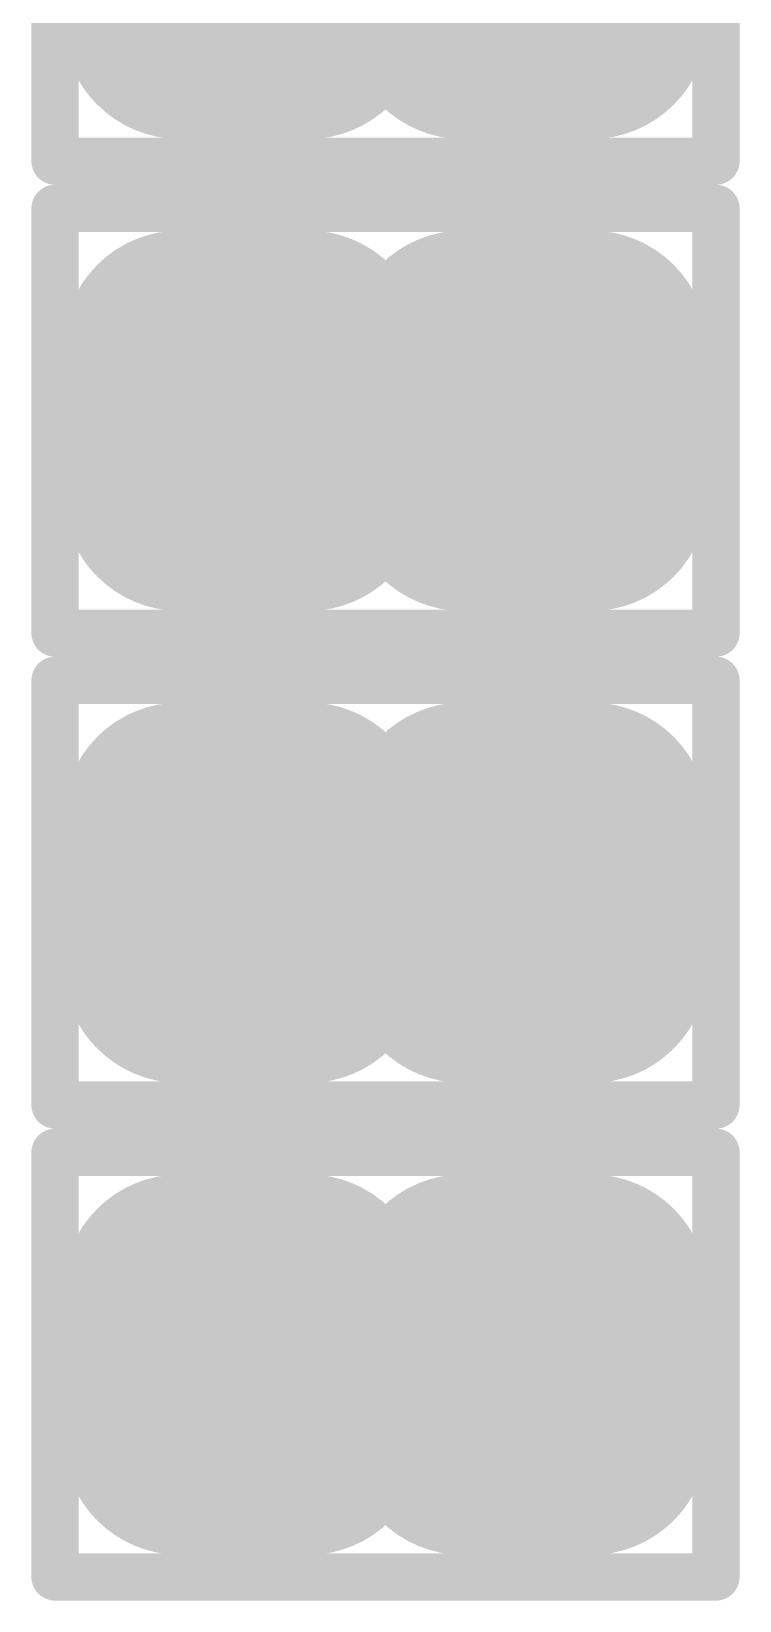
# Model space of a CAD drawing. Header units: millimetres. Extents: x 169 to 355, y 129 to 253.
# Drawn here: x 188.95 to 189.7, y 149.1 to 150.763 of the extents above; entities that cross this region are included whole.
import ezdxf

# ---------------------------------------------------------------- set-up
doc = ezdxf.new("R2010")
doc.units = ezdxf.units.MM
for name, color, linetype in [('BottomLayer', 5, 'Continuous'), ('BottomPaste', 16, 'Continuous'), ('BottomSolder', 6, 'Continuous'), ('Mechanical1', 6, 'Continuous'), ('Mechanical15', 56, 'Continuous')]:
    doc.layers.add(name, color=color, linetype=linetype)

# ---------------------------------------------------------------- blocks, each defined once
blk = doc.blocks.new('R01005_B_450')
at = {"layer": 'BottomLayer', "const_width": 0.0225}
for points in [[(-0.2287, 0.0775, 1), (-0.2063, 0.0775, 1)], [(-0.0937, 0.0775, 1), (-0.0712, 0.0775, 1)], [(0.0712, 0.0775, 1), (0.0937, 0.0775, 1)], [(0.2063, 0.0775, 1), (0.2287, 0.0775, 1)], [(-0.2287, -0.0775, 1), (-0.2063, -0.0775, 1)], [(-0.0937, -0.0775, 1), (-0.0712, -0.0775, 1)], [(0.0712, -0.0775, 1), (0.0937, -0.0775, 1)], [(0.2063, -0.0775, 1), (0.2287, -0.0775, 1)]]:
    blk.add_lwpolyline(points, format="xyb", close=True, dxfattribs=at)
at = {"layer": 'BottomLayer'}
for points in [[(-0.0825, -0.1), (-0.0825, 0.1), (-0.2175, -0.1), (-0.2175, 0.1)], [(0.2175, -0.1), (0.2175, 0.1), (0.0825, -0.1), (0.0825, 0.1)], [(-0.06, -0.0775), (-0.06, 0.0775), (-0.24, -0.0775), (-0.24, 0.0775)], [(0.24, -0.0775), (0.24, 0.0775), (0.06, -0.0775), (0.06, 0.0775)]]:
    blk.add_solid(points, dxfattribs=at)
at = {"layer": 'BottomPaste', "const_width": 0.0225}
for points in [[(-0.2287, 0.0775, 1), (-0.2063, 0.0775, 1)], [(-0.0937, 0.0775, 1), (-0.0712, 0.0775, 1)], [(0.0712, 0.0775, 1), (0.0937, 0.0775, 1)], [(0.2063, 0.0775, 1), (0.2287, 0.0775, 1)], [(-0.2287, -0.0775, 1), (-0.2063, -0.0775, 1)], [(-0.0937, -0.0775, 1), (-0.0712, -0.0775, 1)], [(0.0712, -0.0775, 1), (0.0937, -0.0775, 1)], [(0.2063, -0.0775, 1), (0.2287, -0.0775, 1)]]:
    blk.add_lwpolyline(points, format="xyb", close=True, dxfattribs=at)
at = {"layer": 'BottomPaste'}
for points in [[(-0.0825, -0.1), (-0.0825, 0.1), (-0.2175, -0.1), (-0.2175, 0.1)], [(0.2175, -0.1), (0.2175, 0.1), (0.0825, -0.1), (0.0825, 0.1)], [(-0.06, -0.0775), (-0.06, 0.0775), (-0.24, -0.0775), (-0.24, 0.0775)], [(0.24, -0.0775), (0.24, 0.0775), (0.06, -0.0775), (0.06, 0.0775)]]:
    blk.add_solid(points, dxfattribs=at)
at = {"layer": 'BottomSolder', "const_width": 0.1241}
for points in [[(-0.2795, 0.0775, 1), (-0.1555, 0.0775, 1)], [(-0.1445, 0.0775, 1), (-0.0204, 0.0775, 1)], [(0.0204, 0.0775, 1), (0.1445, 0.0775, 1)], [(0.1555, 0.0775, 1), (0.2795, 0.0775, 1)], [(-0.2795, -0.0775, 1), (-0.1555, -0.0775, 1)], [(-0.1445, -0.0775, 1), (-0.0204, -0.0775, 1)], [(0.0204, -0.0775, 1), (0.1445, -0.0775, 1)], [(0.1555, -0.0775, 1), (0.2795, -0.0775, 1)]]:
    blk.add_lwpolyline(points, format="xyb", close=True, dxfattribs=at)
at = {"layer": 'BottomSolder'}
for points in [[(-0.0825, -0.2016), (-0.0825, 0.2016), (-0.2175, -0.2016), (-0.2175, 0.2016)], [(0.2175, -0.2016), (0.2175, 0.2016), (0.0825, -0.2016), (0.0825, 0.2016)], [(0.0416, -0.0775), (0.0416, 0.0775), (-0.3416, -0.0775), (-0.3416, 0.0775)], [(0.3416, -0.0775), (0.3416, 0.0775), (-0.0416, -0.0775), (-0.0416, 0.0775)]]:
    blk.add_solid(points, dxfattribs=at)
at = {"layer": 'Mechanical1', "const_width": 0.05}
for points in [[(-0.1999, 0.0999), (-0.1999, -0.1001)], [(0.2001, 0.0999), (-0.1999, 0.0999)], [(0.2001, 0.0999), (0.2001, -0.1001)], [(0.2001, -0.1001), (-0.1999, -0.1001)]]:
    blk.add_lwpolyline(points, dxfattribs=at)
at = {"layer": 'Mechanical1', "const_width": 0.025}
for points in [[(-0.2124, 0.0999, 1), (-0.1874, 0.0999, 1)], [(-0.2124, 0.0999, 1), (-0.1874, 0.0999, 1)], [(0.1876, 0.0999, 1), (0.2126, 0.0999, 1)], [(0.1876, 0.0999, 1), (0.2126, 0.0999, 1)], [(-0.2124, -0.1001, 1), (-0.1874, -0.1001, 1)], [(-0.2124, -0.1001, 1), (-0.1874, -0.1001, 1)], [(0.1876, -0.1001, 1), (0.2126, -0.1001, 1)], [(0.1876, -0.1001, 1), (0.2126, -0.1001, 1)]]:
    blk.add_lwpolyline(points, format="xyb", close=True, dxfattribs=at)
at = {"layer": 'Mechanical15', "const_width": 0.05}
for points in [[(-0.35, 0.225), (-0.35, -0.225)], [(0.35, 0.225), (-0.35, 0.225)], [(0.35, 0.225), (0.35, -0.225)], [(0, 0.125), (0, -0.125)], [(0.15, 0), (-0.15, 0)], [(0.35, -0.225), (-0.35, -0.225)]]:
    blk.add_lwpolyline(points, dxfattribs=at)
at = {"layer": 'Mechanical15', "const_width": 0.025}
for points in [[(-0.3625, 0.225, 1), (-0.3375, 0.225, 1)], [(-0.3625, 0.225, 1), (-0.3375, 0.225, 1)], [(0.3375, 0.225, 1), (0.3625, 0.225, 1)], [(0.3375, 0.225, 1), (0.3625, 0.225, 1)], [(-0.0125, 0.125, 1), (0.0125, 0.125, 1)], [(-0.1625, 0, 1), (-0.1375, 0, 1)], [(0.1375, 0, 1), (0.1625, 0, 1)], [(-0.0125, -0.125, 1), (0.0125, -0.125, 1)], [(-0.3625, -0.225, 1), (-0.3375, -0.225, 1)], [(-0.3625, -0.225, 1), (-0.3375, -0.225, 1)], [(0.3375, -0.225, 1), (0.3625, -0.225, 1)], [(0.3375, -0.225, 1), (0.3625, -0.225, 1)]]:
    blk.add_lwpolyline(points, format="xyb", close=True, dxfattribs=at)
blk = doc.blocks.new('R01005_B_451')
at = {"layer": 'BottomLayer', "const_width": 0.0225}
for points in [[(-0.2287, 0.0775, 1), (-0.2063, 0.0775, 1)], [(-0.0937, 0.0775, 1), (-0.0712, 0.0775, 1)], [(0.0712, 0.0775, 1), (0.0937, 0.0775, 1)], [(0.2063, 0.0775, 1), (0.2287, 0.0775, 1)], [(-0.2287, -0.0775, 1), (-0.2063, -0.0775, 1)], [(-0.0937, -0.0775, 1), (-0.0712, -0.0775, 1)], [(0.0712, -0.0775, 1), (0.0937, -0.0775, 1)], [(0.2063, -0.0775, 1), (0.2287, -0.0775, 1)]]:
    blk.add_lwpolyline(points, format="xyb", close=True, dxfattribs=at)
at = {"layer": 'BottomLayer'}
for points in [[(-0.0825, -0.1), (-0.0825, 0.1), (-0.2175, -0.1), (-0.2175, 0.1)], [(0.2175, -0.1), (0.2175, 0.1), (0.0825, -0.1), (0.0825, 0.1)], [(-0.06, -0.0775), (-0.06, 0.0775), (-0.24, -0.0775), (-0.24, 0.0775)], [(0.24, -0.0775), (0.24, 0.0775), (0.06, -0.0775), (0.06, 0.0775)]]:
    blk.add_solid(points, dxfattribs=at)
at = {"layer": 'BottomPaste', "const_width": 0.0225}
for points in [[(-0.2287, 0.0775, 1), (-0.2063, 0.0775, 1)], [(-0.0937, 0.0775, 1), (-0.0712, 0.0775, 1)], [(0.0712, 0.0775, 1), (0.0937, 0.0775, 1)], [(0.2063, 0.0775, 1), (0.2287, 0.0775, 1)], [(-0.2287, -0.0775, 1), (-0.2063, -0.0775, 1)], [(-0.0937, -0.0775, 1), (-0.0712, -0.0775, 1)], [(0.0712, -0.0775, 1), (0.0937, -0.0775, 1)], [(0.2063, -0.0775, 1), (0.2287, -0.0775, 1)]]:
    blk.add_lwpolyline(points, format="xyb", close=True, dxfattribs=at)
at = {"layer": 'BottomPaste'}
for points in [[(-0.0825, -0.1), (-0.0825, 0.1), (-0.2175, -0.1), (-0.2175, 0.1)], [(0.2175, -0.1), (0.2175, 0.1), (0.0825, -0.1), (0.0825, 0.1)], [(-0.06, -0.0775), (-0.06, 0.0775), (-0.24, -0.0775), (-0.24, 0.0775)], [(0.24, -0.0775), (0.24, 0.0775), (0.06, -0.0775), (0.06, 0.0775)]]:
    blk.add_solid(points, dxfattribs=at)
at = {"layer": 'BottomSolder', "const_width": 0.1241}
for points in [[(-0.2795, 0.0775, 1), (-0.1555, 0.0775, 1)], [(-0.1445, 0.0775, 1), (-0.0204, 0.0775, 1)], [(0.0204, 0.0775, 1), (0.1445, 0.0775, 1)], [(0.1555, 0.0775, 1), (0.2795, 0.0775, 1)], [(-0.2795, -0.0775, 1), (-0.1555, -0.0775, 1)], [(-0.1445, -0.0775, 1), (-0.0204, -0.0775, 1)], [(0.0204, -0.0775, 1), (0.1445, -0.0775, 1)], [(0.1555, -0.0775, 1), (0.2795, -0.0775, 1)]]:
    blk.add_lwpolyline(points, format="xyb", close=True, dxfattribs=at)
at = {"layer": 'BottomSolder'}
for points in [[(-0.0825, -0.2016), (-0.0825, 0.2016), (-0.2175, -0.2016), (-0.2175, 0.2016)], [(0.2175, -0.2016), (0.2175, 0.2016), (0.0825, -0.2016), (0.0825, 0.2016)], [(0.0416, -0.0775), (0.0416, 0.0775), (-0.3416, -0.0775), (-0.3416, 0.0775)], [(0.3416, -0.0775), (0.3416, 0.0775), (-0.0416, -0.0775), (-0.0416, 0.0775)]]:
    blk.add_solid(points, dxfattribs=at)
at = {"layer": 'Mechanical1', "const_width": 0.05}
for points in [[(-0.1999, 0.0999), (-0.1999, -0.1001)], [(0.2001, 0.0999), (-0.1999, 0.0999)], [(0.2001, 0.0999), (0.2001, -0.1001)], [(0.2001, -0.1001), (-0.1999, -0.1001)]]:
    blk.add_lwpolyline(points, dxfattribs=at)
at = {"layer": 'Mechanical1', "const_width": 0.025}
for points in [[(-0.2124, 0.0999, 1), (-0.1874, 0.0999, 1)], [(-0.2124, 0.0999, 1), (-0.1874, 0.0999, 1)], [(0.1876, 0.0999, 1), (0.2126, 0.0999, 1)], [(0.1876, 0.0999, 1), (0.2126, 0.0999, 1)], [(-0.2124, -0.1001, 1), (-0.1874, -0.1001, 1)], [(-0.2124, -0.1001, 1), (-0.1874, -0.1001, 1)], [(0.1876, -0.1001, 1), (0.2126, -0.1001, 1)], [(0.1876, -0.1001, 1), (0.2126, -0.1001, 1)]]:
    blk.add_lwpolyline(points, format="xyb", close=True, dxfattribs=at)
at = {"layer": 'Mechanical15', "const_width": 0.05}
for points in [[(-0.35, 0.225), (-0.35, -0.225)], [(0.35, 0.225), (-0.35, 0.225)], [(0.35, 0.225), (0.35, -0.225)], [(0, 0.125), (0, -0.125)], [(0.15, 0), (-0.15, 0)], [(0.35, -0.225), (-0.35, -0.225)]]:
    blk.add_lwpolyline(points, dxfattribs=at)
at = {"layer": 'Mechanical15', "const_width": 0.025}
for points in [[(-0.3625, 0.225, 1), (-0.3375, 0.225, 1)], [(-0.3625, 0.225, 1), (-0.3375, 0.225, 1)], [(0.3375, 0.225, 1), (0.3625, 0.225, 1)], [(0.3375, 0.225, 1), (0.3625, 0.225, 1)], [(-0.0125, 0.125, 1), (0.0125, 0.125, 1)], [(-0.1625, 0, 1), (-0.1375, 0, 1)], [(0.1375, 0, 1), (0.1625, 0, 1)], [(-0.0125, -0.125, 1), (0.0125, -0.125, 1)], [(-0.3625, -0.225, 1), (-0.3375, -0.225, 1)], [(-0.3625, -0.225, 1), (-0.3375, -0.225, 1)], [(0.3375, -0.225, 1), (0.3625, -0.225, 1)], [(0.3375, -0.225, 1), (0.3625, -0.225, 1)]]:
    blk.add_lwpolyline(points, format="xyb", close=True, dxfattribs=at)
blk = doc.blocks.new('R01005_B_452')
at = {"layer": 'BottomLayer', "const_width": 0.0225}
for points in [[(-0.2287, 0.0775, 1), (-0.2063, 0.0775, 1)], [(-0.0937, 0.0775, 1), (-0.0712, 0.0775, 1)], [(0.0712, 0.0775, 1), (0.0937, 0.0775, 1)], [(0.2063, 0.0775, 1), (0.2287, 0.0775, 1)], [(-0.2287, -0.0775, 1), (-0.2063, -0.0775, 1)], [(-0.0937, -0.0775, 1), (-0.0712, -0.0775, 1)], [(0.0712, -0.0775, 1), (0.0937, -0.0775, 1)], [(0.2063, -0.0775, 1), (0.2287, -0.0775, 1)]]:
    blk.add_lwpolyline(points, format="xyb", close=True, dxfattribs=at)
at = {"layer": 'BottomLayer'}
for points in [[(-0.0825, -0.1), (-0.0825, 0.1), (-0.2175, -0.1), (-0.2175, 0.1)], [(0.2175, -0.1), (0.2175, 0.1), (0.0825, -0.1), (0.0825, 0.1)], [(-0.06, -0.0775), (-0.06, 0.0775), (-0.24, -0.0775), (-0.24, 0.0775)], [(0.24, -0.0775), (0.24, 0.0775), (0.06, -0.0775), (0.06, 0.0775)]]:
    blk.add_solid(points, dxfattribs=at)
at = {"layer": 'BottomPaste', "const_width": 0.0225}
for points in [[(-0.2287, 0.0775, 1), (-0.2063, 0.0775, 1)], [(-0.0937, 0.0775, 1), (-0.0712, 0.0775, 1)], [(0.0712, 0.0775, 1), (0.0937, 0.0775, 1)], [(0.2063, 0.0775, 1), (0.2287, 0.0775, 1)], [(-0.2287, -0.0775, 1), (-0.2063, -0.0775, 1)], [(-0.0937, -0.0775, 1), (-0.0712, -0.0775, 1)], [(0.0712, -0.0775, 1), (0.0937, -0.0775, 1)], [(0.2063, -0.0775, 1), (0.2287, -0.0775, 1)]]:
    blk.add_lwpolyline(points, format="xyb", close=True, dxfattribs=at)
at = {"layer": 'BottomPaste'}
for points in [[(-0.0825, -0.1), (-0.0825, 0.1), (-0.2175, -0.1), (-0.2175, 0.1)], [(0.2175, -0.1), (0.2175, 0.1), (0.0825, -0.1), (0.0825, 0.1)], [(-0.06, -0.0775), (-0.06, 0.0775), (-0.24, -0.0775), (-0.24, 0.0775)], [(0.24, -0.0775), (0.24, 0.0775), (0.06, -0.0775), (0.06, 0.0775)]]:
    blk.add_solid(points, dxfattribs=at)
at = {"layer": 'BottomSolder', "const_width": 0.1241}
for points in [[(-0.2795, 0.0775, 1), (-0.1555, 0.0775, 1)], [(-0.1445, 0.0775, 1), (-0.0204, 0.0775, 1)], [(0.0204, 0.0775, 1), (0.1445, 0.0775, 1)], [(0.1555, 0.0775, 1), (0.2795, 0.0775, 1)], [(-0.2795, -0.0775, 1), (-0.1555, -0.0775, 1)], [(-0.1445, -0.0775, 1), (-0.0204, -0.0775, 1)], [(0.0204, -0.0775, 1), (0.1445, -0.0775, 1)], [(0.1555, -0.0775, 1), (0.2795, -0.0775, 1)]]:
    blk.add_lwpolyline(points, format="xyb", close=True, dxfattribs=at)
at = {"layer": 'BottomSolder'}
for points in [[(-0.0825, -0.2016), (-0.0825, 0.2016), (-0.2175, -0.2016), (-0.2175, 0.2016)], [(0.2175, -0.2016), (0.2175, 0.2016), (0.0825, -0.2016), (0.0825, 0.2016)], [(0.0416, -0.0775), (0.0416, 0.0775), (-0.3416, -0.0775), (-0.3416, 0.0775)], [(0.3416, -0.0775), (0.3416, 0.0775), (-0.0416, -0.0775), (-0.0416, 0.0775)]]:
    blk.add_solid(points, dxfattribs=at)
at = {"layer": 'Mechanical1', "const_width": 0.05}
for points in [[(-0.1999, 0.0999), (-0.1999, -0.1001)], [(0.2001, 0.0999), (-0.1999, 0.0999)], [(0.2001, 0.0999), (0.2001, -0.1001)], [(0.2001, -0.1001), (-0.1999, -0.1001)]]:
    blk.add_lwpolyline(points, dxfattribs=at)
at = {"layer": 'Mechanical1', "const_width": 0.025}
for points in [[(-0.2124, 0.0999, 1), (-0.1874, 0.0999, 1)], [(-0.2124, 0.0999, 1), (-0.1874, 0.0999, 1)], [(0.1876, 0.0999, 1), (0.2126, 0.0999, 1)], [(0.1876, 0.0999, 1), (0.2126, 0.0999, 1)], [(-0.2124, -0.1001, 1), (-0.1874, -0.1001, 1)], [(-0.2124, -0.1001, 1), (-0.1874, -0.1001, 1)], [(0.1876, -0.1001, 1), (0.2126, -0.1001, 1)], [(0.1876, -0.1001, 1), (0.2126, -0.1001, 1)]]:
    blk.add_lwpolyline(points, format="xyb", close=True, dxfattribs=at)
at = {"layer": 'Mechanical15', "const_width": 0.05}
for points in [[(-0.35, 0.225), (-0.35, -0.225)], [(0.35, 0.225), (-0.35, 0.225)], [(0.35, 0.225), (0.35, -0.225)], [(0, 0.125), (0, -0.125)], [(0.15, 0), (-0.15, 0)], [(0.35, -0.225), (-0.35, -0.225)]]:
    blk.add_lwpolyline(points, dxfattribs=at)
at = {"layer": 'Mechanical15', "const_width": 0.025}
for points in [[(-0.3625, 0.225, 1), (-0.3375, 0.225, 1)], [(-0.3625, 0.225, 1), (-0.3375, 0.225, 1)], [(0.3375, 0.225, 1), (0.3625, 0.225, 1)], [(0.3375, 0.225, 1), (0.3625, 0.225, 1)], [(-0.0125, 0.125, 1), (0.0125, 0.125, 1)], [(-0.1625, 0, 1), (-0.1375, 0, 1)], [(0.1375, 0, 1), (0.1625, 0, 1)], [(-0.0125, -0.125, 1), (0.0125, -0.125, 1)], [(-0.3625, -0.225, 1), (-0.3375, -0.225, 1)], [(-0.3625, -0.225, 1), (-0.3375, -0.225, 1)], [(0.3375, -0.225, 1), (0.3625, -0.225, 1)], [(0.3375, -0.225, 1), (0.3625, -0.225, 1)]]:
    blk.add_lwpolyline(points, format="xyb", close=True, dxfattribs=at)
blk = doc.blocks.new('R01005_B_453')
at = {"layer": 'BottomLayer', "const_width": 0.0225}
for points in [[(-0.2287, 0.0775, 1), (-0.2063, 0.0775, 1)], [(-0.0937, 0.0775, 1), (-0.0712, 0.0775, 1)], [(0.0712, 0.0775, 1), (0.0937, 0.0775, 1)], [(0.2063, 0.0775, 1), (0.2287, 0.0775, 1)], [(-0.2287, -0.0775, 1), (-0.2063, -0.0775, 1)], [(-0.0937, -0.0775, 1), (-0.0712, -0.0775, 1)], [(0.0712, -0.0775, 1), (0.0937, -0.0775, 1)], [(0.2063, -0.0775, 1), (0.2287, -0.0775, 1)]]:
    blk.add_lwpolyline(points, format="xyb", close=True, dxfattribs=at)
at = {"layer": 'BottomLayer'}
for points in [[(-0.0825, -0.1), (-0.0825, 0.1), (-0.2175, -0.1), (-0.2175, 0.1)], [(0.2175, -0.1), (0.2175, 0.1), (0.0825, -0.1), (0.0825, 0.1)], [(-0.06, -0.0775), (-0.06, 0.0775), (-0.24, -0.0775), (-0.24, 0.0775)], [(0.24, -0.0775), (0.24, 0.0775), (0.06, -0.0775), (0.06, 0.0775)]]:
    blk.add_solid(points, dxfattribs=at)
at = {"layer": 'BottomPaste', "const_width": 0.0225}
for points in [[(-0.2287, 0.0775, 1), (-0.2063, 0.0775, 1)], [(-0.0937, 0.0775, 1), (-0.0712, 0.0775, 1)], [(0.0712, 0.0775, 1), (0.0937, 0.0775, 1)], [(0.2063, 0.0775, 1), (0.2287, 0.0775, 1)], [(-0.2287, -0.0775, 1), (-0.2063, -0.0775, 1)], [(-0.0937, -0.0775, 1), (-0.0712, -0.0775, 1)], [(0.0712, -0.0775, 1), (0.0937, -0.0775, 1)], [(0.2063, -0.0775, 1), (0.2287, -0.0775, 1)]]:
    blk.add_lwpolyline(points, format="xyb", close=True, dxfattribs=at)
at = {"layer": 'BottomPaste'}
for points in [[(-0.0825, -0.1), (-0.0825, 0.1), (-0.2175, -0.1), (-0.2175, 0.1)], [(0.2175, -0.1), (0.2175, 0.1), (0.0825, -0.1), (0.0825, 0.1)], [(-0.06, -0.0775), (-0.06, 0.0775), (-0.24, -0.0775), (-0.24, 0.0775)], [(0.24, -0.0775), (0.24, 0.0775), (0.06, -0.0775), (0.06, 0.0775)]]:
    blk.add_solid(points, dxfattribs=at)
at = {"layer": 'BottomSolder', "const_width": 0.1241}
for points in [[(-0.2795, 0.0775, 1), (-0.1555, 0.0775, 1)], [(-0.1445, 0.0775, 1), (-0.0204, 0.0775, 1)], [(0.0204, 0.0775, 1), (0.1445, 0.0775, 1)], [(0.1555, 0.0775, 1), (0.2795, 0.0775, 1)], [(-0.2795, -0.0775, 1), (-0.1555, -0.0775, 1)], [(-0.1445, -0.0775, 1), (-0.0204, -0.0775, 1)], [(0.0204, -0.0775, 1), (0.1445, -0.0775, 1)], [(0.1555, -0.0775, 1), (0.2795, -0.0775, 1)]]:
    blk.add_lwpolyline(points, format="xyb", close=True, dxfattribs=at)
at = {"layer": 'BottomSolder'}
for points in [[(-0.0825, -0.2016), (-0.0825, 0.2016), (-0.2175, -0.2016), (-0.2175, 0.2016)], [(0.2175, -0.2016), (0.2175, 0.2016), (0.0825, -0.2016), (0.0825, 0.2016)], [(0.0416, -0.0775), (0.0416, 0.0775), (-0.3416, -0.0775), (-0.3416, 0.0775)], [(0.3416, -0.0775), (0.3416, 0.0775), (-0.0416, -0.0775), (-0.0416, 0.0775)]]:
    blk.add_solid(points, dxfattribs=at)
at = {"layer": 'Mechanical1', "const_width": 0.05}
for points in [[(-0.1999, 0.0999), (-0.1999, -0.1001)], [(0.2001, 0.0999), (-0.1999, 0.0999)], [(0.2001, 0.0999), (0.2001, -0.1001)], [(0.2001, -0.1001), (-0.1999, -0.1001)]]:
    blk.add_lwpolyline(points, dxfattribs=at)
at = {"layer": 'Mechanical1', "const_width": 0.025}
for points in [[(-0.2124, 0.0999, 1), (-0.1874, 0.0999, 1)], [(-0.2124, 0.0999, 1), (-0.1874, 0.0999, 1)], [(0.1876, 0.0999, 1), (0.2126, 0.0999, 1)], [(0.1876, 0.0999, 1), (0.2126, 0.0999, 1)], [(-0.2124, -0.1001, 1), (-0.1874, -0.1001, 1)], [(-0.2124, -0.1001, 1), (-0.1874, -0.1001, 1)], [(0.1876, -0.1001, 1), (0.2126, -0.1001, 1)], [(0.1876, -0.1001, 1), (0.2126, -0.1001, 1)]]:
    blk.add_lwpolyline(points, format="xyb", close=True, dxfattribs=at)
at = {"layer": 'Mechanical15', "const_width": 0.05}
for points in [[(-0.35, 0.225), (-0.35, -0.225)], [(0.35, 0.225), (-0.35, 0.225)], [(0.35, 0.225), (0.35, -0.225)], [(0, 0.125), (0, -0.125)], [(0.15, 0), (-0.15, 0)], [(0.35, -0.225), (-0.35, -0.225)]]:
    blk.add_lwpolyline(points, dxfattribs=at)
at = {"layer": 'Mechanical15', "const_width": 0.025}
for points in [[(-0.3625, 0.225, 1), (-0.3375, 0.225, 1)], [(-0.3625, 0.225, 1), (-0.3375, 0.225, 1)], [(0.3375, 0.225, 1), (0.3625, 0.225, 1)], [(0.3375, 0.225, 1), (0.3625, 0.225, 1)], [(-0.0125, 0.125, 1), (0.0125, 0.125, 1)], [(-0.1625, 0, 1), (-0.1375, 0, 1)], [(0.1375, 0, 1), (0.1625, 0, 1)], [(-0.0125, -0.125, 1), (0.0125, -0.125, 1)], [(-0.3625, -0.225, 1), (-0.3375, -0.225, 1)], [(-0.3625, -0.225, 1), (-0.3375, -0.225, 1)], [(0.3375, -0.225, 1), (0.3625, -0.225, 1)], [(0.3375, -0.225, 1), (0.3625, -0.225, 1)]]:
    blk.add_lwpolyline(points, format="xyb", close=True, dxfattribs=at)

msp = doc.modelspace()

# ---------------------------------------------------------------- block references
at = {"rotation": 180}
for name, p in [('R01005_B_450', (189.325, 150.85)), ('R01005_B_451', (189.325, 150.35)), ('R01005_B_452', (189.325, 149.85)), ('R01005_B_453', (189.325, 149.35))]:
    msp.add_blockref(name, p, dxfattribs=at)

doc.saveas('drawing.dxf')
